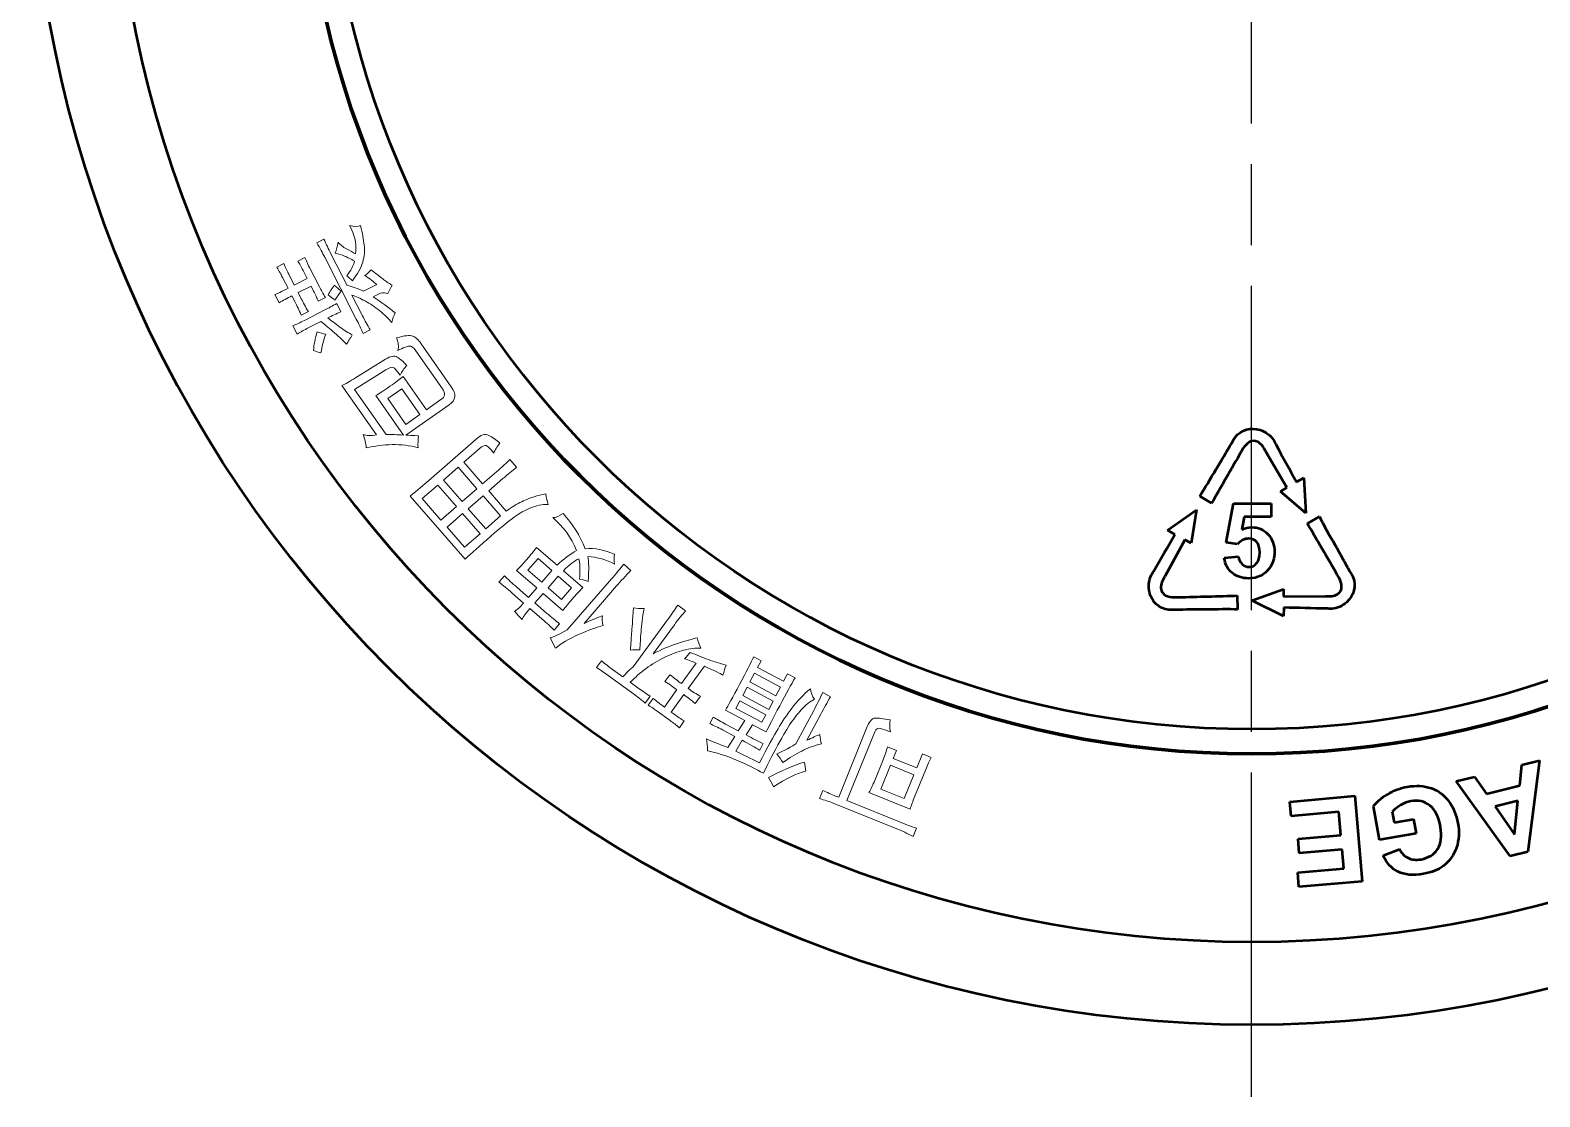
# Model space of a CAD drawing. Extents: x 0 to 822, y 0 to 581.
# Drawn here: x 595.6 to 707.2, y 283.9 to 362.8 of the extents above; entities that cross this region are included whole.
import ezdxf

# ---------------------------------------------------------------- set-up
doc = ezdxf.new("R2010")
doc.units = 0
doc.header["$LTSCALE"] = 2
doc.linetypes.add('AM_ISO08W050', pattern=[18, 12, -1.5, 3, -1.5])
doc.layers.add('AM_0', color=7, linetype='CONTINUOUS', lineweight=50)
doc.layers.add('AM_7', color=4, linetype='AM_ISO08W050', lineweight=25)

msp = doc.modelspace()

# ---------------------------------------------------------------- linework, layer by layer
at = {"layer": 'AM_0'}
for radius in [90.3, 84.175]:
    msp.add_circle((685.884, 379.557), radius, dxfattribs=at)
msp.add_ellipse((685.884, 379.557), major_axis=(68.434, 0), ratio=0.9999764, start_param=4.712389, end_param=10.9955743, dxfattribs=at)
at = {"layer": 'AM_0', "color": 7, "lineweight": 70}
msp.add_open_spline([(685.884, 449.81), (724.678, 449.81), (756.139, 418.35), (756.139, 379.557), (756.139, 379.557), (756.139, 340.764), (724.678, 309.304), (685.884, 309.304), (685.884, 309.304), (647.091, 309.304), (615.63, 340.764), (615.63, 379.557), (615.63, 379.557), (615.63, 418.35), (647.091, 449.81), (685.884, 449.81)], degree=3, knots=[0, 0, 0, 0, 0.25, 0.25, 0.25, 0.25, 0.5, 0.5, 0.5, 0.5, 0.75, 0.75, 0.75, 0.75, 1, 1, 1, 1], dxfattribs=at)
at = {"layer": 'AM_0', "color": 7, "lineweight": 5}
for points in [[(619.635, 347.174), (619.592, 347.49), (619.444, 347.894), (619.193, 348.387)], [(619.193, 348.387), (619.554, 348.286), (619.827, 348.283), (620.013, 348.377)], [(620.013, 348.377), (620.141, 347.821), (620.229, 347.341), (620.279, 346.941)], [(616.774, 347.115), (616.774, 347.115), (617.298, 347.382), (617.298, 347.382)], [(617.355, 346.052), (617.198, 346.36), (617.004, 346.715), (616.774, 347.115)], [(617.298, 347.382), (617.465, 347.002), (617.639, 346.636), (617.816, 346.287)], [(618.141, 346.337), (618.211, 346.605), (618.281, 346.874), (618.352, 347.142)], [(618.352, 347.142), (618.497, 346.957), (618.703, 346.797), (618.966, 346.66)], [(619.643, 346.286), (619.681, 346.565), (619.679, 346.861), (619.635, 347.174)], [(615.377, 345.743), (615.377, 345.743), (615.9, 346.01), (615.9, 346.01)], [(615.9, 346.01), (616.046, 345.671), (616.158, 345.429), (616.231, 345.286)], [(619.695, 341.46), (619.695, 341.46), (617.355, 346.052), (617.355, 346.052)], [(617.816, 346.287), (617.816, 346.287), (619.01, 343.945), (619.01, 343.945)], [(618.831, 346.125), (618.629, 346.216), (618.4, 346.287), (618.141, 346.337)], [(619.569, 345.744), (619.279, 345.906), (619.033, 346.033), (618.831, 346.125)], [(618.966, 346.66), (619.23, 346.523), (619.456, 346.398), (619.643, 346.286)], [(620.279, 346.941), (620.329, 346.539), (620.291, 346.119), (620.165, 345.679)], [(613.816, 345.298), (613.816, 345.298), (614.341, 345.565), (614.341, 345.565)], [(614.24, 344.543), (614.136, 344.749), (613.995, 345), (613.816, 345.298)], [(614.341, 345.565), (614.477, 345.245), (614.597, 344.984), (614.702, 344.779)], [(615.768, 345.05), (615.695, 345.193), (615.564, 345.425), (615.377, 345.743)], [(616.067, 344.463), (616.067, 344.463), (615.768, 345.05), (615.768, 345.05)], [(616.231, 345.286), (616.231, 345.286), (616.969, 343.837), (616.969, 343.837)], [(618.989, 344.672), (619.285, 345.056), (619.479, 345.413), (619.569, 345.744)], [(620.165, 345.679), (620.04, 345.239), (619.788, 344.781), (619.41, 344.303)], [(620.335, 344.696), (620.509, 344.812), (620.658, 344.953), (620.78, 345.119)], [(620.78, 345.119), (621.163, 344.822), (621.455, 344.595), (621.652, 344.437)], [(613.677, 343.286), (613.832, 343.338), (614.156, 343.49), (614.649, 343.741)], [(614.649, 343.741), (614.649, 343.741), (614.24, 344.543), (614.24, 344.543)], [(614.702, 344.779), (614.702, 344.779), (615.111, 343.976), (615.111, 343.976)], [(615.111, 343.976), (615.111, 343.976), (616.067, 344.463), (616.067, 344.463)], [(616.35, 343.909), (616.35, 343.909), (615.393, 343.421), (615.393, 343.421)], [(616.538, 343.539), (616.538, 343.539), (616.35, 343.909), (616.35, 343.909)], [(616.969, 343.837), (617.084, 343.61), (617.23, 343.348), (617.408, 343.051)], [(617.607, 343.269), (617.75, 343.497), (617.903, 343.731), (618.067, 343.968)], [(618.067, 343.968), (618.242, 343.826), (618.409, 343.677), (618.565, 343.523)], [(619.41, 344.303), (619.265, 344.436), (619.124, 344.56), (618.989, 344.672)], [(619.01, 343.945), (619.413, 343.866), (619.821, 343.724), (620.236, 343.521)], [(620.236, 343.521), (620.236, 343.521), (621.222, 344.024), (621.222, 344.024)], [(621.222, 344.024), (620.963, 344.228), (620.666, 344.452), (620.335, 344.696)], [(621.652, 344.437), (621.85, 344.279), (622.076, 344.123), (622.336, 343.971)], [(622.336, 343.971), (622.214, 343.752), (622.112, 343.545), (622.031, 343.35)], [(613.991, 342.669), (613.991, 342.669), (613.677, 343.286), (613.677, 343.286)], [(614.932, 343.186), (614.582, 343.008), (614.268, 342.837), (613.991, 342.669)], [(615.167, 342.725), (615.167, 342.725), (614.932, 343.186), (614.932, 343.186)], [(615.623, 341.752), (615.455, 342.134), (615.303, 342.458), (615.167, 342.725)], [(615.393, 343.421), (615.393, 343.421), (615.629, 342.96), (615.629, 342.96)], [(615.629, 342.96), (615.765, 342.693), (615.937, 342.38), (616.147, 342.02)], [(616.884, 342.784), (616.779, 343.04), (616.663, 343.293), (616.538, 343.539)], [(617.408, 343.051), (617.408, 343.051), (616.884, 342.784), (616.884, 342.784)], [(617.368, 342.138), (617.635, 342.274), (617.929, 342.435), (618.246, 342.624)], [(618.12, 342.871), (617.965, 342.972), (617.794, 343.106), (617.607, 343.269)], [(618.565, 343.523), (618.38, 343.275), (618.233, 343.057), (618.12, 342.871)], [(618.246, 342.624), (618.246, 342.624), (618.561, 342.007), (618.561, 342.007)], [(620.349, 342.802), (619.976, 343), (619.651, 343.145), (619.371, 343.236)], [(619.371, 343.236), (619.371, 343.236), (620.156, 341.695), (620.156, 341.695)], [(621.438, 342.076), (621.085, 342.362), (620.722, 342.604), (620.349, 342.802)], [(621.475, 343.376), (621.475, 343.376), (620.95, 343.108), (620.95, 343.108)], [(620.95, 343.108), (621.531, 342.732), (622.07, 342.334), (622.569, 341.914)], [(622.031, 343.35), (621.866, 343.42), (621.68, 343.429), (621.475, 343.376)], [(616.147, 342.02), (616.147, 342.02), (615.623, 341.752), (615.623, 341.752)], [(615.858, 341.369), (615.858, 341.369), (617.368, 342.138), (617.368, 342.138)], [(618.561, 342.007), (618.2, 341.85), (617.877, 341.698), (617.589, 341.552)], [(617.589, 341.552), (617.848, 341.348), (618.145, 341.123), (618.477, 340.878)], [(620.156, 341.695), (620.324, 341.366), (620.512, 341.022), (620.722, 340.663)], [(622.311, 341.201), (622.082, 341.498), (621.791, 341.789), (621.438, 342.076)], [(622.569, 341.914), (622.457, 341.728), (622.371, 341.49), (622.311, 341.201)], [(615.01, 340.975), (615.247, 341.069), (615.529, 341.201), (615.858, 341.369)], [(615.324, 340.358), (615.324, 340.358), (615.01, 340.975), (615.01, 340.975)], [(616.141, 340.814), (615.853, 340.667), (615.581, 340.515), (615.324, 340.358)], [(617.065, 341.285), (617.065, 341.285), (616.141, 340.814), (616.141, 340.814)], [(616.525, 339.146), (616.563, 339.579), (616.652, 340.039), (616.793, 340.525)], [(616.793, 340.525), (617.01, 340.453), (617.221, 340.393), (617.429, 340.344)], [(617.96, 340.556), (617.612, 340.858), (617.315, 341.101), (617.065, 341.285)], [(618.966, 339.613), (618.643, 339.94), (618.309, 340.255), (617.96, 340.556)], [(618.477, 340.878), (618.809, 340.633), (619.115, 340.439), (619.394, 340.297)], [(620.197, 340.396), (620.03, 340.776), (619.862, 341.131), (619.695, 341.46)], [(620.722, 340.663), (620.722, 340.663), (620.197, 340.396), (620.197, 340.396)], [(617.429, 340.344), (617.266, 339.898), (617.151, 339.438), (617.083, 338.965)], [(619.394, 340.297), (619.241, 340.038), (619.098, 339.809), (618.966, 339.613)], [(622.662, 340.083), (623.253, 340.243), (623.654, 340.285), (623.864, 340.206)], [(622.77, 339.144), (622.839, 339.447), (622.804, 339.759), (622.662, 340.083)], [(623.597, 339.471), (623.444, 339.447), (623.169, 339.339), (622.77, 339.144)], [(624.105, 339.108), (623.92, 339.373), (623.75, 339.494), (623.597, 339.471)], [(623.864, 340.206), (624.074, 340.128), (624.284, 339.938), (624.496, 339.636)], [(624.496, 339.636), (624.496, 339.636), (626.718, 336.462), (626.718, 336.462)], [(617.083, 338.965), (616.907, 339.004), (616.721, 339.064), (616.525, 339.146)], [(619.63, 337.115), (619.63, 337.115), (621.863, 338.509), (621.863, 338.509)], [(621.863, 338.509), (622.215, 338.729), (622.501, 338.774), (622.719, 338.644)], [(622.719, 338.644), (622.936, 338.515), (623.17, 338.313), (623.419, 338.037)], [(626.069, 336.303), (626.069, 336.303), (624.105, 339.108), (624.105, 339.108)], [(618.635, 336.545), (618.889, 336.667), (619.22, 336.857), (619.63, 337.115)], [(621.871, 337.713), (621.871, 337.713), (619.553, 336.26), (619.553, 336.26)], [(622.423, 337.889), (622.333, 337.938), (622.149, 337.879), (621.871, 337.713)], [(622.178, 336.492), (622.612, 336.796), (622.937, 337.038), (623.15, 337.214)], [(622.946, 337.325), (622.689, 337.652), (622.515, 337.84), (622.423, 337.889)], [(623.419, 338.037), (623.213, 337.808), (623.055, 337.571), (622.946, 337.325)], [(623.15, 337.214), (623.15, 337.214), (624.876, 334.749), (624.876, 334.749)], [(621.194, 332.89), (621.194, 332.89), (618.635, 336.545), (618.635, 336.545)], [(619.553, 336.26), (619.553, 336.26), (621.895, 332.916), (621.895, 332.916)], [(621.138, 335.806), (621.396, 335.959), (621.743, 336.188), (622.178, 336.492)], [(623.065, 336.312), (623.065, 336.312), (622.016, 335.577), (622.016, 335.577)], [(624.395, 334.412), (624.395, 334.412), (623.065, 336.312), (623.065, 336.312)], [(625.954, 335.503), (626.256, 335.715), (626.294, 335.982), (626.069, 336.303)], [(626.718, 336.462), (627.102, 335.915), (627.047, 335.467), (626.556, 335.124)], [(623.182, 332.887), (623.182, 332.887), (621.138, 335.806), (621.138, 335.806)], [(622.016, 335.577), (622.016, 335.577), (623.346, 333.677), (623.346, 333.677)], [(626.556, 335.124), (626.556, 335.124), (623.355, 332.882), (623.355, 332.882)], [(624.876, 334.749), (624.876, 334.749), (625.954, 335.503), (625.954, 335.503)], [(623.346, 333.677), (623.346, 333.677), (624.395, 334.412), (624.395, 334.412)], [(620.431, 331.932), (620.39, 332.271), (620.315, 332.599), (620.206, 332.915)], [(620.206, 332.915), (620.425, 332.843), (620.755, 332.835), (621.194, 332.89)], [(621.895, 332.916), (622.31, 332.925), (622.74, 332.916), (623.182, 332.887)], [(623.355, 332.882), (623.553, 332.88), (623.863, 332.858), (624.287, 332.817)], [(624.287, 332.817), (624.255, 332.541), (624.246, 332.253), (624.258, 331.952)], [(628.551, 332.57), (628.901, 332.905), (629.214, 333.002), (629.49, 332.86)], [(629.49, 332.86), (629.767, 332.717), (630.035, 332.532), (630.297, 332.3)], [(622.349, 332.177), (621.694, 332.169), (621.054, 332.087), (620.431, 331.932)], [(624.258, 331.952), (623.641, 332.111), (623.004, 332.186), (622.349, 332.177)], [(625.052, 329.529), (625.052, 329.529), (628.551, 332.57), (628.551, 332.57)], [(628.952, 332.003), (628.952, 332.003), (627.646, 330.868), (627.646, 330.868)], [(629.29, 332.113), (629.201, 332.128), (629.089, 332.091), (628.952, 332.003)], [(629.852, 331.548), (629.567, 331.91), (629.379, 332.099), (629.29, 332.113)], [(630.297, 332.3), (630.082, 332.022), (629.933, 331.77), (629.852, 331.548)], [(627.229, 330.505), (627.229, 330.505), (626.131, 329.552), (626.131, 329.552)], [(628.613, 328.912), (628.613, 328.912), (627.229, 330.505), (627.229, 330.505)], [(627.646, 330.868), (627.646, 330.868), (629.031, 329.275), (629.031, 329.275)], [(630.049, 330.16), (630.449, 330.508), (630.781, 330.812), (631.045, 331.071)], [(631.544, 330.498), (631.251, 330.272), (630.912, 329.993), (630.529, 329.66)], [(631.045, 331.071), (631.045, 331.071), (631.544, 330.498), (631.544, 330.498)], [(623.671, 328.375), (624.209, 328.811), (624.669, 329.196), (625.052, 329.529)], [(626.131, 329.552), (626.131, 329.552), (627.516, 327.959), (627.516, 327.959)], [(629.031, 329.275), (629.031, 329.275), (630.049, 330.16), (630.049, 330.16)], [(630.529, 329.66), (630.529, 329.66), (629.485, 328.753), (629.485, 328.753)], [(627.734, 323.701), (627.734, 323.701), (623.671, 328.375), (623.671, 328.375)], [(625.714, 329.188), (625.714, 329.188), (624.565, 328.19), (624.565, 328.19)], [(624.565, 328.19), (624.565, 328.19), (625.95, 326.597), (625.95, 326.597)], [(627.098, 327.595), (627.098, 327.595), (625.714, 329.188), (625.714, 329.188)], [(627.516, 327.959), (627.516, 327.959), (628.613, 328.912), (628.613, 328.912)], [(629.068, 328.39), (629.068, 328.39), (627.97, 327.436), (627.97, 327.436)], [(630.361, 326.902), (630.361, 326.902), (629.068, 328.39), (629.068, 328.39)], [(629.485, 328.753), (629.485, 328.753), (630.779, 327.265), (630.779, 327.265)], [(631.918, 327.957), (632.265, 328.12), (632.572, 328.242), (632.839, 328.322)], [(632.839, 328.322), (633.106, 328.401), (633.397, 328.471), (633.711, 328.531)], [(633.711, 328.531), (633.741, 328.251), (633.797, 327.993), (633.879, 327.759)], [(625.95, 326.597), (625.95, 326.597), (627.098, 327.595), (627.098, 327.595)], [(627.552, 327.073), (627.552, 327.073), (626.404, 326.075), (626.404, 326.075)], [(628.846, 325.585), (628.846, 325.585), (627.552, 327.073), (627.552, 327.073)], [(627.97, 327.436), (627.97, 327.436), (629.264, 325.948), (629.264, 325.948)], [(630.779, 327.265), (631.192, 327.563), (631.571, 327.793), (631.918, 327.957)], [(632.573, 327.494), (632.16, 327.319), (631.764, 327.099), (631.386, 326.83)], [(633.879, 327.759), (633.421, 327.758), (632.985, 327.67), (632.573, 327.494)], [(634.217, 326.789), (634.447, 326.773), (634.702, 326.872), (634.981, 327.087)], [(634.981, 327.087), (635.688, 326.32), (636.232, 325.451), (636.61, 324.48)], [(626.404, 326.075), (626.404, 326.075), (627.698, 324.586), (627.698, 324.586)], [(629.264, 325.948), (629.264, 325.948), (630.361, 326.902), (630.361, 326.902)], [(635.982, 324.338), (635.589, 325.292), (635, 326.108), (634.217, 326.789)], [(627.698, 324.586), (627.698, 324.586), (628.846, 325.585), (628.846, 325.585)], [(631.547, 322.875), (631.793, 323.121), (632.044, 323.392), (632.301, 323.687)], [(632.301, 323.687), (632.558, 323.983), (632.799, 324.279), (633.023, 324.573)], [(633.13, 323.746), (633.13, 323.746), (632.381, 322.884), (632.381, 322.884)], [(633.023, 324.573), (633.023, 324.573), (634.537, 323.257), (634.537, 323.257)], [(634.148, 322.861), (634.148, 322.861), (633.13, 323.746), (633.13, 323.746)], [(634.537, 323.257), (635.011, 323.73), (635.493, 324.09), (635.982, 324.338)], [(636.147, 323.737), (635.83, 323.584), (635.452, 323.287), (635.007, 322.848)], [(636.204, 322.22), (636.251, 322.942), (636.232, 323.447), (636.147, 323.737)], [(636.61, 324.48), (637.326, 324.53), (638.047, 324.392), (638.772, 324.068)], [(638.774, 323.332), (638.179, 323.666), (637.52, 323.857), (636.798, 323.904)], [(636.798, 323.904), (636.887, 323.551), (636.898, 322.931), (636.829, 322.043)], [(638.772, 324.068), (638.749, 323.935), (638.749, 323.69), (638.774, 323.332)], [(633.036, 321.581), (633.036, 321.581), (631.547, 322.875), (631.547, 322.875)], [(632.381, 322.884), (632.381, 322.884), (633.399, 321.999), (633.399, 321.999)], [(633.399, 321.999), (633.399, 321.999), (634.148, 322.861), (634.148, 322.861)], [(635.007, 322.848), (635.007, 322.848), (636.443, 321.6), (636.443, 321.6)], [(638.42, 322.081), (638.754, 322.464), (639.1, 322.881), (639.461, 323.33)], [(639.983, 322.876), (639.602, 322.473), (639.254, 322.09), (638.936, 321.725)], [(639.461, 323.33), (639.461, 323.33), (639.983, 322.876), (639.983, 322.876)], [(630.236, 321.999), (630.236, 321.999), (630.645, 322.469), (630.645, 322.469)], [(631.225, 321.186), (630.842, 321.519), (630.512, 321.79), (630.236, 321.999)], [(630.645, 322.469), (630.908, 322.209), (631.223, 321.921), (631.588, 321.604)], [(631.588, 321.604), (631.588, 321.604), (632.424, 320.877), (632.424, 320.877)], [(632.424, 320.877), (632.424, 320.877), (633.036, 321.581), (633.036, 321.581)], [(634.618, 322.452), (634.618, 322.452), (633.869, 321.59), (633.869, 321.59)], [(633.869, 321.59), (633.869, 321.59), (634.861, 320.728), (634.861, 320.728)], [(635.611, 321.59), (635.611, 321.59), (634.618, 322.452), (634.618, 322.452)], [(634.861, 320.728), (634.861, 320.728), (635.611, 321.59), (635.611, 321.59)], [(635.289, 318.479), (635.289, 318.479), (638.42, 322.081), (638.42, 322.081)], [(636.443, 321.6), (636.184, 321.336), (635.922, 321.052), (635.657, 320.748)], [(636.829, 322.043), (636.659, 322.13), (636.452, 322.188), (636.204, 322.22)], [(638.936, 321.725), (638.936, 321.725), (636.529, 318.957), (636.529, 318.957)], [(632.061, 320.459), (632.061, 320.459), (631.225, 321.186), (631.225, 321.186)], [(631.392, 319.848), (631.581, 319.959), (631.803, 320.163), (632.061, 320.459)], [(633.506, 321.173), (633.506, 321.173), (632.894, 320.469), (632.894, 320.469)], [(632.894, 320.469), (632.894, 320.469), (633.755, 319.72), (633.755, 319.72)], [(634.967, 319.902), (634.967, 319.902), (633.506, 321.173), (633.506, 321.173)], [(635.657, 320.748), (635.392, 320.442), (635.163, 320.161), (634.967, 319.902)], [(642.706, 319.218), (643.004, 319.628), (643.252, 319.99), (643.451, 320.301)], [(643.451, 320.301), (643.451, 320.301), (644.039, 319.875), (644.039, 319.875)], [(631.925, 319.248), (631.729, 319.479), (631.551, 319.68), (631.392, 319.848)], [(632.531, 320.051), (632.228, 319.702), (632.027, 319.435), (631.925, 319.248)], [(633.419, 319.279), (633.419, 319.279), (632.531, 320.051), (632.531, 320.051)], [(634.309, 318.458), (634.08, 318.688), (633.784, 318.962), (633.419, 319.279)], [(633.755, 319.72), (634.12, 319.402), (634.441, 319.137), (634.717, 318.928)], [(636.529, 318.957), (637.213, 319.25), (637.665, 319.437), (637.888, 319.518)], [(637.888, 319.518), (637.84, 319.285), (637.857, 319.041), (637.939, 318.786)], [(640.043, 318.202), (640.07, 318.553), (640.119, 319.188), (640.188, 320.107)], [(640.188, 320.107), (640.409, 320.059), (640.669, 320.042), (640.963, 320.056)], [(640.245, 315.831), (640.245, 315.831), (642.706, 319.218), (642.706, 319.218)], [(640.963, 320.056), (640.854, 319.396), (640.78, 318.822), (640.741, 318.337)], [(644.039, 319.875), (643.799, 319.622), (643.522, 319.281), (643.21, 318.851)], [(634.031, 317.875), (634.208, 317.904), (634.628, 318.105), (635.289, 318.479)], [(634.717, 318.928), (634.717, 318.928), (634.309, 318.458), (634.309, 318.458)], [(636.17, 318.147), (635.408, 317.815), (634.827, 317.474), (634.427, 317.118)], [(637.939, 318.786), (637.521, 318.691), (636.931, 318.478), (636.17, 318.147)], [(639.966, 316.976), (639.991, 317.442), (640.016, 317.851), (640.043, 318.202)], [(640.741, 318.337), (640.702, 317.853), (640.675, 317.402), (640.657, 316.986)], [(643.21, 318.851), (643.21, 318.851), (641.645, 316.697), (641.645, 316.697)], [(634.427, 317.118), (634.427, 317.118), (634.031, 317.875), (634.031, 317.875)], [(640.657, 316.986), (640.44, 317.001), (640.21, 316.997), (639.966, 316.976)], [(641.645, 316.697), (642.253, 317.025), (642.855, 317.284), (643.452, 317.478)], [(643.893, 316.967), (643.441, 316.854), (642.971, 316.68), (642.49, 316.446)], [(643.452, 317.478), (644.05, 317.672), (644.532, 317.807), (644.9, 317.881)], [(645.167, 317.13), (644.77, 317.134), (644.345, 317.08), (643.893, 316.967)], [(644.9, 317.881), (644.959, 317.61), (645.048, 317.359), (645.167, 317.13)], [(637.446, 315.685), (637.446, 315.685), (637.812, 316.189), (637.812, 316.189)], [(637.812, 316.189), (638.097, 315.953), (638.37, 315.741), (638.632, 315.551)], [(642.49, 316.446), (642.007, 316.214), (641.547, 315.935), (641.111, 315.609)], [(643.727, 314.501), (643.727, 314.501), (644.824, 316.011), (644.824, 316.011)], [(643.953, 316.344), (644.128, 316.504), (644.267, 316.658), (644.376, 316.808)], [(644.824, 316.011), (644.61, 316.11), (644.32, 316.221), (643.953, 316.344)], [(644.376, 316.808), (644.835, 316.616), (645.285, 316.439), (645.722, 316.278)], [(645.722, 316.278), (646.161, 316.116), (646.596, 315.979), (647.026, 315.865)], [(647.026, 315.865), (646.947, 315.638), (646.87, 315.395), (646.795, 315.135)], [(648.02, 314.425), (648.513, 315.352), (648.863, 316.035), (649.071, 316.473)], [(649.071, 316.473), (649.071, 316.473), (649.621, 316.181), (649.621, 316.181)], [(649.621, 316.181), (649.621, 316.181), (649.361, 315.692), (649.361, 315.692)], [(638.306, 315.103), (638.045, 315.293), (637.758, 315.487), (637.446, 315.685)], [(640.181, 313.741), (640.181, 313.741), (638.306, 315.103), (638.306, 315.103)], [(638.632, 315.551), (638.632, 315.551), (639.388, 315.002), (639.388, 315.002)], [(639.388, 315.002), (639.642, 315.274), (639.928, 315.549), (640.245, 315.831)], [(641.111, 315.609), (640.675, 315.285), (640.287, 314.947), (639.946, 314.596)], [(642.512, 314.655), (642.512, 314.655), (642.878, 315.159), (642.878, 315.159)], [(642.878, 315.159), (643.201, 314.897), (643.484, 314.677), (643.727, 314.501)], [(645.43, 315.786), (645.43, 315.786), (644.23, 314.134), (644.23, 314.134)], [(646.795, 315.135), (646.595, 315.252), (646.14, 315.469), (645.43, 315.786)], [(649.134, 315.264), (649.134, 315.264), (648.792, 314.622), (648.792, 314.622)], [(651.057, 314.242), (651.057, 314.242), (649.134, 315.264), (649.134, 315.264)], [(649.361, 315.692), (649.361, 315.692), (651.284, 314.669), (651.284, 314.669)], [(652.127, 314.927), (651.856, 314.469), (651.479, 313.781), (650.992, 312.865)], [(651.284, 314.669), (651.284, 314.669), (651.577, 315.219), (651.577, 315.219)], [(651.577, 315.219), (651.577, 315.219), (652.127, 314.927), (652.127, 314.927)], [(639.946, 314.596), (639.946, 314.596), (640.506, 314.189), (640.506, 314.189)], [(641.056, 313.062), (640.752, 313.312), (640.46, 313.538), (640.181, 313.741)], [(640.506, 314.189), (640.786, 313.986), (641.091, 313.778), (641.422, 313.566)], [(642.466, 312.765), (642.466, 312.765), (643.401, 314.053), (643.401, 314.053)], [(643.401, 314.053), (643.14, 314.243), (642.844, 314.443), (642.512, 314.655)], [(643.905, 313.687), (643.905, 313.687), (642.97, 312.399), (642.97, 312.399)], [(644.751, 313.028), (644.486, 313.25), (644.204, 313.47), (643.905, 313.687)], [(644.23, 314.134), (644.529, 313.918), (644.831, 313.725), (645.138, 313.561)], [(646.975, 312.532), (647.179, 312.869), (647.528, 313.499), (648.02, 314.425)], [(648.581, 314.226), (648.581, 314.226), (648.256, 313.615), (648.256, 313.615)], [(648.256, 313.615), (648.256, 313.615), (650.18, 312.592), (650.18, 312.592)], [(650.505, 313.203), (650.505, 313.203), (648.581, 314.226), (648.581, 314.226)], [(648.792, 314.622), (648.792, 314.622), (650.716, 313.599), (650.716, 313.599)], [(650.716, 313.599), (650.716, 313.599), (651.057, 314.242), (651.057, 314.242)], [(651.9, 312.695), (652.285, 313.196), (652.741, 313.673), (653.266, 314.124)], [(653.266, 314.124), (653.302, 313.844), (653.397, 313.584), (653.556, 313.342)], [(653.506, 312.509), (653.733, 312.936), (653.955, 313.38), (654.173, 313.839)], [(654.173, 313.839), (654.173, 313.839), (654.754, 313.53), (654.754, 313.53)], [(641.422, 313.566), (641.422, 313.566), (641.056, 313.062), (641.056, 313.062)], [(641.28, 312.899), (641.28, 312.899), (641.647, 313.403), (641.647, 313.403)], [(641.945, 312.46), (641.757, 312.596), (641.537, 312.742), (641.28, 312.899)], [(641.647, 313.403), (641.875, 313.208), (642.083, 313.044), (642.27, 312.908)], [(642.27, 312.908), (642.27, 312.908), (642.466, 312.765), (642.466, 312.765)], [(645.138, 313.561), (645.138, 313.561), (644.751, 313.028), (644.751, 313.028)], [(648.41, 311.769), (648.41, 311.769), (646.975, 312.532), (646.975, 312.532)], [(648.045, 313.217), (648.045, 313.217), (647.753, 312.667), (647.753, 312.667)], [(647.753, 312.667), (647.753, 312.667), (649.676, 311.644), (649.676, 311.644)], [(649.969, 312.194), (649.969, 312.194), (648.045, 313.217), (648.045, 313.217)], [(650.992, 312.865), (650.505, 311.949), (650.173, 311.303), (649.999, 310.925)], [(650.18, 312.592), (650.18, 312.592), (650.505, 313.203), (650.505, 313.203)], [(650.871, 311.166), (651.173, 311.684), (651.516, 312.194), (651.9, 312.695)], [(652.593, 312.562), (652.275, 312.209), (651.984, 311.835), (651.722, 311.439)], [(652.19, 310.034), (652.19, 310.034), (653.506, 312.509), (653.506, 312.509)], [(653.556, 313.342), (653.233, 313.175), (652.911, 312.915), (652.593, 312.562)], [(654.754, 313.53), (654.495, 313.093), (654.252, 312.66), (654.024, 312.233)], [(642.895, 311.769), (642.895, 311.769), (641.945, 312.46), (641.945, 312.46)], [(643.574, 311.232), (643.346, 311.428), (643.12, 311.606), (642.895, 311.769)], [(642.97, 312.399), (642.97, 312.399), (643.193, 312.237), (643.193, 312.237)], [(643.193, 312.237), (643.436, 312.061), (643.684, 311.893), (643.94, 311.736)], [(643.94, 311.736), (643.94, 311.736), (643.574, 311.232), (643.574, 311.232)], [(645.821, 311.54), (645.821, 311.54), (646.081, 312.028), (646.081, 312.028)], [(646.754, 311.084), (646.428, 311.257), (646.116, 311.409), (645.821, 311.54)], [(646.081, 312.028), (646.354, 311.858), (646.655, 311.684), (646.981, 311.511)], [(646.981, 311.511), (646.981, 311.511), (647.927, 311.008), (647.927, 311.008)], [(647.927, 311.008), (647.927, 311.008), (648.41, 311.769), (648.41, 311.769)], [(648.991, 311.46), (648.991, 311.46), (648.508, 310.699), (648.508, 310.699)], [(649.999, 310.925), (649.999, 310.925), (648.991, 311.46), (648.991, 311.46)], [(649.676, 311.644), (649.676, 311.644), (649.969, 312.194), (649.969, 312.194)], [(651.722, 311.439), (651.459, 311.042), (651.122, 310.458), (650.711, 309.685)], [(654.024, 312.233), (654.024, 312.233), (653.001, 310.308), (653.001, 310.308)], [(657.468, 311.317), (657.64, 311.745), (657.838, 311.958), (658.061, 311.955)], [(658.061, 311.955), (658.282, 311.951), (658.652, 311.909), (659.165, 311.826)], [(659.165, 311.826), (659.125, 311.543), (659.128, 311.244), (659.175, 310.926)], [(645.647, 309.518), (645.654, 309.878), (645.632, 310.178), (645.576, 310.416)], [(645.576, 310.416), (645.973, 310.232), (646.499, 310.017), (647.154, 309.774)], [(647.67, 310.597), (647.67, 310.597), (646.754, 311.084), (646.754, 311.084)], [(647.154, 309.774), (647.154, 309.774), (647.67, 310.597), (647.67, 310.597)], [(648.22, 310.304), (648.22, 310.304), (647.75, 309.496), (647.75, 309.496)], [(649.517, 309.575), (649.202, 309.769), (648.77, 310.012), (648.22, 310.304)], [(648.508, 310.699), (649.016, 310.429), (649.44, 310.217), (649.776, 310.063)], [(649.493, 308.647), (650.11, 309.807), (650.57, 310.647), (650.871, 311.166)], [(653.001, 310.308), (653.388, 310.495), (653.71, 310.636), (653.971, 310.733)], [(653.971, 310.733), (653.974, 310.444), (654.01, 310.216), (654.079, 310.049)], [(655.355, 306.089), (655.355, 306.089), (657.468, 311.317), (657.468, 311.317)], [(658.024, 310.943), (658.024, 310.943), (655.964, 305.843), (655.964, 305.843)], [(658.44, 311.186), (658.25, 311.237), (658.111, 311.156), (658.024, 310.943)], [(659.175, 310.926), (658.875, 311.047), (658.63, 311.133), (658.44, 311.186)], [(647.811, 308.837), (647.016, 309.181), (646.294, 309.408), (645.647, 309.518)], [(647.75, 309.496), (648.25, 309.257), (648.831, 308.973), (649.493, 308.647)], [(649.776, 310.063), (649.776, 310.063), (649.517, 309.575), (649.517, 309.575)], [(650.711, 309.685), (650.299, 308.911), (649.99, 308.305), (649.784, 307.866)], [(650.778, 309.297), (651.112, 309.432), (651.583, 309.678), (652.19, 310.034)], [(651.227, 308.665), (651.097, 308.865), (650.948, 309.076), (650.778, 309.297)], [(652.619, 309.513), (652.184, 309.286), (651.721, 309.004), (651.227, 308.665)], [(654.079, 310.049), (653.538, 309.919), (653.051, 309.74), (652.619, 309.513)], [(658.641, 308.866), (658.787, 309.229), (658.892, 309.548), (658.952, 309.822)], [(658.952, 309.822), (658.952, 309.822), (659.626, 309.549), (659.626, 309.549)], [(659.626, 309.549), (659.626, 309.549), (659.393, 308.972), (659.393, 308.972)], [(661.124, 308.272), (661.124, 308.272), (661.539, 309.299), (661.539, 309.299)], [(661.539, 309.299), (661.539, 309.299), (662.181, 309.039), (662.181, 309.039)], [(649.784, 307.866), (649.264, 308.168), (648.607, 308.492), (647.811, 308.837)], [(650.162, 307.548), (651.071, 308.031), (651.953, 308.41), (652.807, 308.688)], [(652.929, 308.035), (652.232, 307.856), (651.44, 307.469), (650.547, 306.872)], [(652.807, 308.688), (652.852, 308.481), (652.893, 308.263), (652.929, 308.035)], [(658.019, 307.327), (658.019, 307.327), (658.641, 308.866), (658.641, 308.866)], [(659.186, 308.458), (659.186, 308.458), (658.473, 306.694), (658.473, 306.694)], [(660.917, 307.759), (660.917, 307.759), (659.186, 308.458), (659.186, 308.458)], [(659.393, 308.972), (659.393, 308.972), (661.124, 308.272), (661.124, 308.272)], [(661.787, 308.154), (661.787, 308.154), (660.971, 306.134), (660.971, 306.134)], [(662.181, 309.039), (662.056, 308.792), (661.925, 308.496), (661.787, 308.154)], [(650.547, 306.872), (650.43, 307.091), (650.301, 307.317), (650.162, 307.548)], [(657.591, 306.454), (657.739, 306.693), (657.88, 306.985), (658.019, 307.327)], [(660.204, 305.995), (660.204, 305.995), (660.917, 307.759), (660.917, 307.759)], [(653.936, 305.992), (653.936, 305.992), (654.182, 306.601), (654.182, 306.601)], [(654.955, 305.653), (654.656, 305.774), (654.315, 305.888), (653.936, 305.992)], [(654.182, 306.601), (654.493, 306.449), (654.809, 306.309), (655.13, 306.179)], [(655.13, 306.179), (655.13, 306.179), (655.355, 306.089), (655.355, 306.089)], [(655.964, 305.843), (655.964, 305.843), (659.716, 304.326), (659.716, 304.326)], [(660.639, 305.223), (660.639, 305.223), (657.591, 306.454), (657.591, 306.454)], [(658.473, 306.694), (658.473, 306.694), (660.204, 305.995), (660.204, 305.995)], [(660.971, 306.134), (660.832, 305.792), (660.721, 305.489), (660.639, 305.223)], [(659.542, 303.8), (659.542, 303.8), (654.955, 305.653), (654.955, 305.653)], [(660.863, 303.193), (660.474, 303.4), (660.033, 303.601), (659.542, 303.8)], [(659.716, 304.326), (660.23, 304.119), (660.694, 303.944), (661.109, 303.802)], [(661.109, 303.802), (661.109, 303.802), (660.863, 303.193), (660.863, 303.193)]]:
    msp.add_open_spline(points, degree=3, dxfattribs=at)
at = {"layer": 'AM_0', "color": 7}
for points in [[(684.554, 332.539), (684.583, 332.59), (684.627, 332.679), (684.663, 332.723)], [(684.663, 332.723), (685.131, 333.296), (685.818, 333.484), (686.513, 333.261)], [(686.329, 332.375), (685.862, 332.627), (685.496, 332.244), (685.242, 331.88)], [(686.513, 333.261), (686.863, 333.149), (687.305, 332.862), (687.49, 332.541)], [(685.242, 331.88), (684.505, 330.597), (683.768, 329.314), (683.031, 328.031)], [(683.41, 330.614), (683.794, 331.253), (684.183, 331.893), (684.554, 332.539)], [(686.918, 331.688), (686.755, 331.97), (686.627, 332.215), (686.329, 332.375)], [(688.474, 329.004), (688.474, 329.004), (686.918, 331.688), (686.918, 331.688)], [(687.49, 332.541), (687.554, 332.429), (687.613, 332.314), (687.675, 332.201)], [(687.675, 332.201), (688.179, 331.274), (688.684, 330.347), (689.189, 329.42)], [(682.161, 328.543), (682.59, 329.215), (682.999, 329.929), (683.41, 330.614)], [(689.189, 329.42), (689.189, 329.42), (689.732, 329.723), (689.732, 329.723)], [(689.732, 329.723), (689.732, 329.723), (689.9, 327.107), (689.9, 327.107)], [(682.041, 328.354), (682.041, 328.354), (682.161, 328.543), (682.161, 328.543)], [(682.925, 327.846), (682.925, 327.846), (682.041, 328.354), (682.041, 328.354)], [(688.019, 328.72), (688.019, 328.72), (688.474, 329.004), (688.474, 329.004)], [(689.9, 327.107), (689.9, 327.107), (688.019, 328.72), (688.019, 328.72)], [(679.673, 325.839), (679.673, 325.839), (681.819, 327.345), (681.819, 327.345)], [(681.819, 327.345), (681.819, 327.345), (681.421, 324.899), (681.421, 324.899)], [(683.031, 328.031), (683.031, 328.031), (682.925, 327.846), (682.925, 327.846)], [(683.99, 324.946), (683.99, 324.946), (684.531, 327.815), (684.531, 327.815)], [(684.531, 327.815), (684.531, 327.815), (687.325, 327.815), (687.325, 327.815)], [(687.325, 327.815), (687.325, 327.815), (687.325, 326.826), (687.325, 326.826)], [(685.332, 326.826), (685.332, 326.826), (685.166, 325.889), (685.166, 325.889)], [(687.325, 326.826), (687.325, 326.826), (685.332, 326.826), (685.332, 326.826)], [(690.012, 326.336), (690.012, 326.336), (690.894, 326.849), (690.894, 326.849)], [(690.119, 326.152), (690.119, 326.152), (690.012, 326.336), (690.012, 326.336)], [(692.354, 322.317), (691.609, 323.595), (690.864, 324.873), (690.119, 326.152)], [(690.894, 326.849), (690.894, 326.849), (690.997, 326.651), (690.997, 326.651)], [(690.997, 326.651), (691.366, 325.944), (691.781, 325.234), (692.17, 324.535)], [(678.628, 322.793), (679.157, 323.706), (679.685, 324.62), (680.214, 325.534)], [(680.942, 325.14), (680.942, 325.14), (679.46, 322.414), (679.46, 322.414)], [(680.214, 325.534), (680.214, 325.534), (679.673, 325.839), (679.673, 325.839)], [(681.421, 324.899), (681.421, 324.899), (680.942, 325.14), (680.942, 325.14)], [(684.847, 324.822), (684.847, 324.822), (683.99, 324.946), (683.99, 324.946)], [(683.862, 323.796), (683.862, 323.796), (684.915, 323.904), (684.915, 323.904)], [(684.437, 322.694), (684.117, 322.967), (683.924, 323.334), (683.862, 323.796)], [(684.915, 323.904), (684.944, 323.667), (685.034, 323.478), (685.182, 323.339)], [(692.17, 324.535), (692.532, 323.884), (692.893, 323.228), (693.268, 322.584)], [(678.434, 322.458), (678.496, 322.571), (678.563, 322.681), (678.628, 322.793)], [(693.268, 322.584), (693.297, 322.534), (693.354, 322.45), (693.373, 322.397)], [(678.327, 321.249), (678.241, 321.604), (678.255, 322.132), (678.434, 322.458)], [(679.46, 322.414), (679.304, 322.128), (679.161, 321.891), (679.18, 321.553)], [(679.18, 321.553), (679.208, 321.023), (679.725, 320.91), (680.169, 320.883)], [(685.893, 320.658), (685.893, 320.658), (688.23, 321.485), (688.23, 321.485)], [(688.23, 321.485), (688.23, 321.485), (688.249, 320.949), (688.249, 320.949)], [(692.241, 321.127), (692.692, 321.407), (692.543, 321.915), (692.354, 322.317)], [(693.373, 322.397), (693.636, 321.706), (693.457, 321.018), (692.917, 320.526)], [(679.75, 319.95), (679.017, 320.051), (678.499, 320.539), (678.327, 321.249)], [(680.169, 320.883), (681.648, 320.921), (683.127, 320.96), (684.606, 320.999)], [(684.606, 320.999), (684.606, 320.999), (684.819, 321.005), (684.819, 321.005)], [(684.819, 321.005), (684.819, 321.005), (684.845, 319.984), (684.845, 319.984)], [(688.245, 319.5), (688.245, 319.5), (685.893, 320.658), (685.893, 320.658)], [(688.249, 320.949), (688.249, 320.949), (691.351, 320.959), (691.351, 320.959)], [(691.351, 320.959), (691.678, 320.96), (691.953, 320.949), (692.241, 321.127)], [(692.917, 320.526), (692.646, 320.279), (692.176, 320.038), (691.806, 320.038)], [(679.963, 319.952), (679.905, 319.951), (679.807, 319.942), (679.75, 319.95)], [(682.203, 319.978), (681.457, 319.973), (680.708, 319.972), (679.963, 319.952)], [(684.622, 319.99), (683.824, 320.006), (683.002, 319.983), (682.203, 319.978)], [(684.845, 319.984), (684.845, 319.984), (684.622, 319.99), (684.622, 319.99)], [(688.253, 320.121), (688.253, 320.121), (688.245, 319.5), (688.245, 319.5)], [(691.419, 320.048), (690.364, 320.073), (689.309, 320.097), (688.253, 320.121)], [(691.806, 320.038), (691.677, 320.038), (691.548, 320.044), (691.419, 320.048)], [(705.698, 306.957), (705.698, 306.957), (705.856, 308.482), (705.856, 308.482)], [(705.856, 308.482), (705.856, 308.482), (707.174, 308.81), (707.174, 308.81)], [(707.174, 308.81), (707.174, 308.81), (706.311, 302.062), (706.311, 302.062)], [(697.389, 306.867), (698.042, 306.982), (698.636, 306.946), (699.169, 306.758)], [(701.001, 307.271), (701.001, 307.271), (702.353, 307.608), (702.353, 307.608)], [(704.998, 301.735), (704.998, 301.735), (701.001, 307.271), (701.001, 307.271)], [(702.353, 307.608), (702.353, 307.608), (703.239, 306.344), (703.239, 306.344)], [(703.239, 306.344), (703.239, 306.344), (705.698, 306.957), (705.698, 306.957)], [(688.711, 305.766), (688.711, 305.766), (693.513, 306.186), (693.513, 306.186)], [(693.513, 306.186), (693.513, 306.186), (694.065, 299.871), (694.065, 299.871)], [(694.889, 305.43), (695.109, 305.732), (695.451, 306.025), (695.919, 306.308)], [(695.919, 306.308), (696.386, 306.59), (696.876, 306.777), (697.389, 306.867)], [(697.661, 305.804), (697.396, 305.758), (697.141, 305.659), (696.893, 305.509)], [(699.052, 305.477), (698.658, 305.79), (698.194, 305.898), (697.661, 305.804)], [(699.169, 306.758), (699.703, 306.569), (700.137, 306.243), (700.471, 305.775)], [(705.573, 305.827), (705.573, 305.827), (703.895, 305.408), (703.895, 305.408)], [(705.312, 303.337), (705.312, 303.337), (705.573, 305.827), (705.573, 305.827)], [(688.804, 304.701), (688.804, 304.701), (688.711, 305.766), (688.711, 305.766)], [(692.331, 305.01), (692.331, 305.01), (688.804, 304.701), (688.804, 304.701)], [(692.482, 303.291), (692.482, 303.291), (692.331, 305.01), (692.331, 305.01)], [(695.328, 302.943), (695.328, 302.943), (694.889, 305.43), (694.889, 305.43)], [(696.893, 305.509), (696.646, 305.359), (696.44, 305.192), (696.276, 305.012)], [(696.276, 305.012), (696.276, 305.012), (696.416, 304.22), (696.416, 304.22)], [(699.84, 303.897), (699.71, 304.637), (699.447, 305.165), (699.052, 305.477)], [(700.471, 305.775), (700.805, 305.308), (701.025, 304.776), (701.131, 304.177)], [(703.895, 305.408), (703.895, 305.408), (705.312, 303.337), (705.312, 303.337)], [(696.416, 304.22), (696.416, 304.22), (697.859, 304.474), (697.859, 304.474)], [(697.859, 304.474), (697.859, 304.474), (698.045, 303.422), (698.045, 303.422)], [(699.628, 302.256), (699.891, 302.664), (699.961, 303.21), (699.84, 303.897)], [(701.131, 304.177), (701.245, 303.527), (701.211, 302.925), (701.028, 302.371)], [(689.312, 303.014), (689.312, 303.014), (692.482, 303.291), (692.482, 303.291)], [(689.405, 301.951), (689.405, 301.951), (689.312, 303.014), (689.312, 303.014)], [(698.045, 303.422), (698.045, 303.422), (695.328, 302.943), (695.328, 302.943)], [(692.575, 302.228), (692.575, 302.228), (689.405, 301.951), (689.405, 301.951)], [(692.697, 300.828), (692.697, 300.828), (692.575, 302.228), (692.575, 302.228)], [(695.615, 301.791), (695.615, 301.791), (696.825, 302.246), (696.825, 302.246)], [(696.694, 300.591), (696.201, 300.839), (695.841, 301.239), (695.615, 301.791)], [(696.825, 302.246), (696.968, 301.955), (697.176, 301.741), (697.45, 301.607)], [(697.45, 301.607), (697.725, 301.472), (698.042, 301.437), (698.406, 301.501)], [(698.406, 301.501), (698.957, 301.598), (699.363, 301.85), (699.628, 302.256)], [(701.028, 302.371), (700.844, 301.819), (700.514, 301.36), (700.035, 300.999)], [(706.311, 302.062), (706.311, 302.062), (704.998, 301.735), (704.998, 301.735)], [(689.29, 300.53), (689.29, 300.53), (692.697, 300.828), (692.697, 300.828)], [(689.384, 299.461), (689.384, 299.461), (689.29, 300.53), (689.29, 300.53)], [(698.596, 300.424), (697.821, 300.287), (697.186, 300.343), (696.694, 300.591)], [(700.035, 300.999), (699.672, 300.72), (699.192, 300.529), (698.596, 300.424)], [(694.065, 299.871), (694.065, 299.871), (689.384, 299.461), (689.384, 299.461)]]:
    msp.add_open_spline(points, degree=3, dxfattribs=at)
at = {"layer": 'AM_0', "color": 7, "lineweight": 5}
msp.add_open_spline([(631.386, 326.83), (631.008, 326.563), (630.422, 326.085), (629.63, 325.396), (629.63, 325.396), (628.838, 324.708), (628.207, 324.143), (627.734, 323.701)], degree=3, knots=[0.125, 0.125, 0.125, 0.125, 0.166666667, 0.166666667, 0.166666667, 0.166666667, 0.208333333, 0.208333333, 0.208333333, 0.208333333], dxfattribs=at)
at = {"layer": 'AM_0', "color": 7}
for points, knots in [([(685.166, 325.889), (685.403, 326.008), (685.643, 326.067), (685.889, 326.067), (685.889, 326.067), (686.358, 326.067), (686.755, 325.896), (687.08, 325.556)], [0.666666667, 0.666666667, 0.666666667, 0.666666667, 0.714285714, 0.714285714, 0.714285714, 0.714285714, 0.761904762, 0.761904762, 0.761904762, 0.761904762]), ([(686.255, 324.971), (686.103, 325.14), (685.906, 325.225), (685.663, 325.225), (685.663, 325.225), (685.36, 325.225), (685.088, 325.09), (684.847, 324.822)], [0.285714286, 0.285714286, 0.285714286, 0.285714286, 0.333333333, 0.333333333, 0.333333333, 0.333333333, 0.380952381, 0.380952381, 0.380952381, 0.380952381]), ([(686.254, 323.398), (686.406, 323.578), (686.483, 323.849), (686.483, 324.21), (686.483, 324.21), (686.483, 324.547), (686.407, 324.801), (686.255, 324.971)], [0.19047619, 0.19047619, 0.19047619, 0.19047619, 0.238095238, 0.238095238, 0.238095238, 0.238095238, 0.285714286, 0.285714286, 0.285714286, 0.285714286]), ([(687.08, 325.556), (687.406, 325.214), (687.569, 324.772), (687.569, 324.228), (687.569, 324.228), (687.569, 323.774), (687.438, 323.369), (687.175, 323.013)], [0.761904762, 0.761904762, 0.761904762, 0.761904762, 0.80952381, 0.80952381, 0.80952381, 0.80952381, 0.857142857, 0.857142857, 0.857142857, 0.857142857]), ([(687.175, 323.013), (686.816, 322.527), (686.319, 322.284), (685.682, 322.284), (685.682, 322.284), (685.173, 322.284), (684.758, 322.42), (684.437, 322.694)], [0.857142857, 0.857142857, 0.857142857, 0.857142857, 0.904761905, 0.904761905, 0.904761905, 0.904761905, 0.952380952, 0.952380952, 0.952380952, 0.952380952]), ([(685.182, 323.339), (685.329, 323.199), (685.5, 323.13), (685.693, 323.13), (685.693, 323.13), (685.913, 323.13), (686.101, 323.22), (686.254, 323.398)], [0.095238095, 0.095238095, 0.095238095, 0.095238095, 0.142857143, 0.142857143, 0.142857143, 0.142857143, 0.19047619, 0.19047619, 0.19047619, 0.19047619])]:
    msp.add_open_spline(points, degree=3, knots=knots, dxfattribs=at)
at = {"layer": 'AM_7'}
msp.add_line((685.884, 283.934), (685.884, 475.181), dxfattribs=at)

doc.saveas('drawing.dxf')
